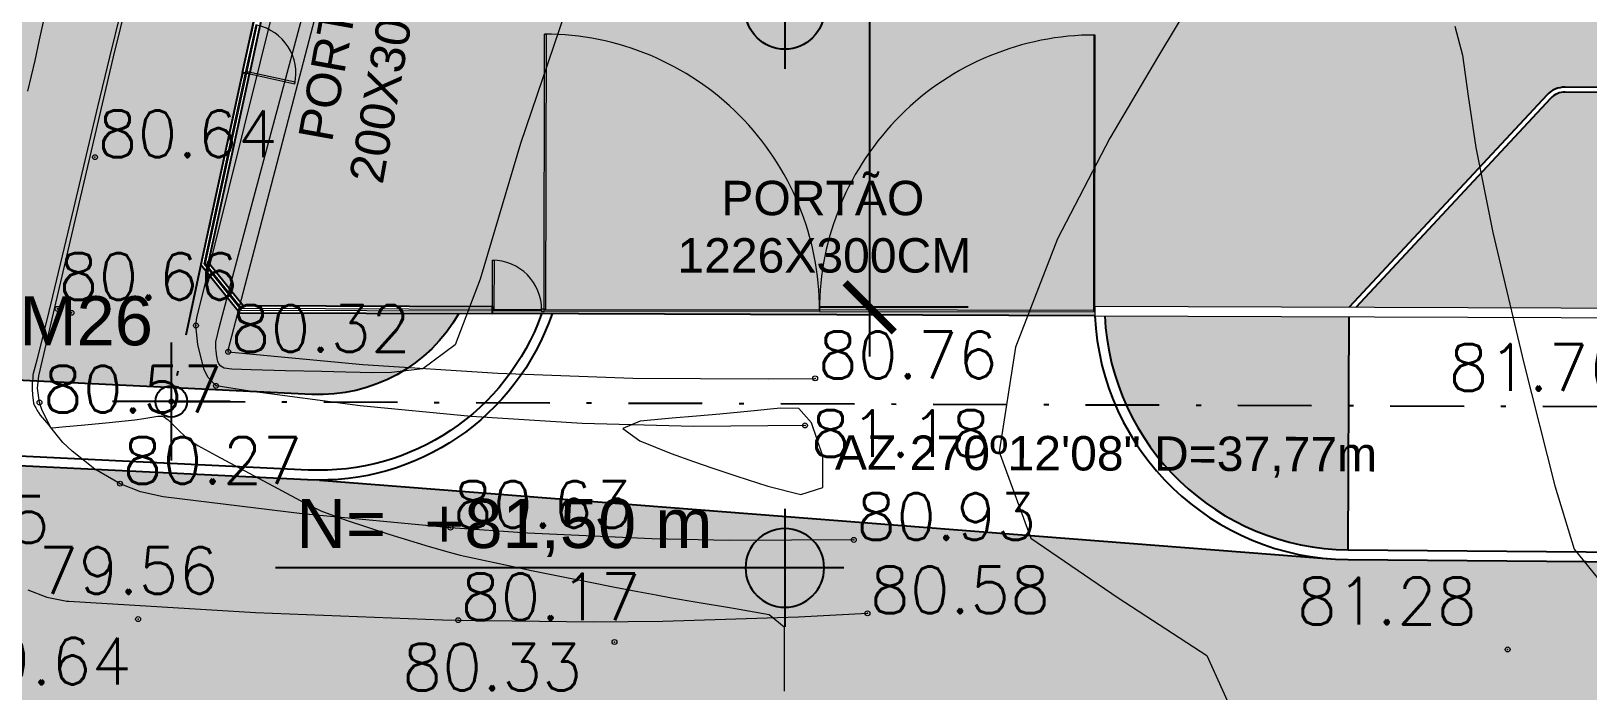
# Model space of a CAD drawing. Header units: inches. Extents: x 1286 to 7442, y -84 to 3420.
# Drawn here: x 1816.28 to 1847.95, y 37.44 to 50.86 of the extents above; entities that cross this region are included whole.
import ezdxf

# ---------------------------------------------------------------- set-up
doc = ezdxf.new("R2010")
doc.units = ezdxf.units.IN
doc.header["$LTSCALE"] = 3
doc.header["$MEASUREMENT"] = 0
doc.linetypes.add('DASHDOT', pattern=[1, 0.5, -0.25, 0, -0.25])
for name, color, linetype in [('ARQ_COTAS', 133, 'Continuous'), ('ARQ_HATCH', 8, 'Continuous'), ('ARQ_LIMITE', 6, 'DASHDOT'), ('ARQ_NÍVEIS', 160, 'Continuous'), ('ARQ_PONTO', 133, 'Continuous'), ('ARQ_RUA', 250, 'Continuous'), ('ARQ_TEXTO', 133, 'Continuous')]:
    doc.layers.add(name, color=color, linetype=linetype)
for name, color, linetype, lineweight in [('ARQ_ESQUADRIAS', 3, 'Continuous', 5), ('ARQ_TOPOGRAFIA', 8, 'Continuous', 5), ('ARQ_VISTA', 2, 'Continuous', 5)]:
    doc.layers.add(name, color=color, linetype=linetype, lineweight=lineweight)
doc.styles.add('1-500', font='arial.ttf', dxfattribs={"height": 1})
doc.styles.add('ROMAN', font='romans__.ttf', dxfattribs={"height": 0.75})
doc.dimstyles.new('1 - 500', dxfattribs={"dimscale": 2, "dimtxt": 1, "dimasz": 0.5, "dimexe": 0.5, "dimexo": 0.5, "dimgap": 0.7, "dimtad": 1, "dimzin": 4, "dimdsep": 46, "dimtxsty": '1-500', "dimblk": 'ARCHTICK', "dimcen": 0.1, "dimdle": 0.5, "dimclrd": 256, "dimclre": 256, "dimclrt": 256, "dimazin": 0, "dimtfac": 1, "dimtix": 1, "dimtofl": 0, "dimtmove": 2, "dimatfit": 3, "dimldrblk": 'OPEN90', "dimfxl": 1, "dimfxlon": 1, "dimtolj": 1, "dimtzin": 0, "dimlwd": -1, "dimlwe": -1, "dimarcsym": 0})

# ---------------------------------------------------------------- blocks, each defined once
blk = doc.blocks.new('_ArchTick')
at = {"color": 0, "linetype": 'ByBlock', "const_width": 0.15}
blk.add_lwpolyline([(-0.5, -0.5), (0.5, 0.5)], dxfattribs=at)
blk = doc.blocks.new('*D8')
at = {"layer": 'ARQ_COTAS', "transparency": 16777216}
for p, q in [((1833.336946457008, 44.24207571957579), (1833.336946457008, 93.41031746268912)), ((1835.336946457008, 92.41031746268912), (1832.336946457008, 92.41031746268912)), ((1835.336946457008, 45.24207571957579), (1832.336946457008, 45.24207571957579))]:
    blk.add_line(p, q, dxfattribs=at)
at = {"layer": 'Defpoints', "color": 0, "transparency": 16777216}
for p in [(1833.336946457008, 92.41031746268912), (1836.42407168074, 92.41031746268912), (1836.424071682188, 45.24207571957579)]:
    blk.add_point(p, dxfattribs=at)
at = {"layer": 'ARQ_COTAS', "transparency": 16777216}
for p, rotation in [((1833.336946457008, 92.41031746268912), 90), ((1833.336946457008, 45.24207571957579), 270)]:
    blk.add_blockref('_ArchTick', p, dxfattribs=dict(at, rotation=rotation))
at = {"layer": 'ARQ_COTAS', "transparency": 16777216, "insert": (1831.434900072287, 68.82619659113192), "char_height": 1, "attachment_point": 5, "rotation": 90, "style": '1-500'}
blk.add_mtext('\\A1;47.17', dxfattribs=at)
blk = doc.blocks.new('_Open90')
at = {"color": 0, "linetype": 'ByBlock', "lineweight": -2}
for p, q in [((-0.5, 0.5), (0, 0)), ((0, 0), (-1, 0)), ((0, 0), (-0.5, -0.5))]:
    blk.add_line(p, q, dxfattribs=at)
blk = doc.blocks.new('n')
at = {"layer": 'ARQ_NÍVEIS'}
h = blk.add_hatch(color=256, dxfattribs=at)
h.dxf.hatch_style = 1
h.paths.add_polyline_path([(0.09999999997671694, 0), (0, 0), (0, -0.09999999962747097, 0.4142135623730951)])
h.paths.add_polyline_path([(0, 0.09999999962747097, 0.4142135623730951), (-0.09999999997671694, 0), (0, 0)])
blk.add_line((-0.1500000000232831, 0), (1.295434644723301, 0), dxfattribs=at)
at = {"layer": 'ARQ_NÍVEIS', "flags": 128}
blk.add_lwpolyline([(0, 0.150000000372529), (0, -0.150000000372529)], dxfattribs=at)
at = {"layer": 'ARQ_NÍVEIS'}
blk.add_circle((0, 0), 0.1, dxfattribs=at)

msp = doc.modelspace()

# ---------------------------------------------------------------- hatches: boundary and pattern name
at = {"layer": 'ARQ_HATCH', "transparency": 33554559}
h = msp.add_hatch(color=9, dxfattribs=at)
h.dxf.hatch_style = 1
edge = h.paths.add_edge_path()
edge.add_line((1806.504420997991, 11.29320923012733), (1791.287455500688, 14.59955625609433))
edge.add_line((1791.287455500688, 14.59955625609433), (1796.21916764202, 37.29702052947107))
edge.add_line((1796.21916764202, 37.29702052947107), (1801.851533979345, 63.15544171438466))
edge.add_line((1801.851533979345, 63.15544171438466), (1809.763832658086, 99.00560465062188))
edge.add_line((1809.763832658086, 99.00560465062188), (1817.550291622415, 134.379449704417))
edge.add_line((1817.550291622415, 134.379449704417), (1822.677377090048, 158.2706152668487))
edge.add_line((1822.677377090048, 158.2706152668487), (1826.527252418853, 176.0018626986936))
edge.add_line((1826.527252418853, 176.0018626986936), (1831.58634316005, 199.687612145672))
edge.add_line((1831.58634316005, 199.687612145672), (1836.78598221519, 223.2750485949617))
edge.add_line((1836.78598221519, 223.2750485949617), (1840.064877947472, 238.3331558673093))
edge.add_line((1840.064877947472, 238.3331558673093), (1843.029586253445, 252.1249787262944))
edge.add_line((1843.029586253445, 252.1249787262944), (1845.03734522224, 261.7234150780338))
edge.add_line((1845.03734522224, 261.7234150780338), (1857.597052590639, 260.4716640474294))
edge.add_line((1857.597052590639, 260.4716640474294), (1840.83987959546, 181.5207020655352))
edge.add_line((1840.83987959546, 181.5207020655351), (1812.170230468934, 46.84906408186737))
edge.add_arc((1816.082558900441, 46.01618579302792), 3.999999999999915, 167.9819649971217, 267.242093406933)
edge.add_line((1815.890095039531, 42.02081876830499), (1822.336008593493, 41.71030776843614))
edge.add_line((1822.336008593493, 41.71030776843614), (1842.888410074674, 40.10897651970151))
edge.add_line((1842.888410074674, 40.10897651970151), (1866.464947723611, 39.91383113825816))
edge.add_line((1866.464947723611, 39.91383113825816), (1866.157855032199, 28.09681896433301))
edge.add_arc((1801.741963233721, -6445.566360133978), 6473.983654870426, 89.42989976007226, 89.73237382335071)
edge.add_arc((1836.36839905733, -252.1005469905423), 280.4815257042164, 90.8961648626426, 92.21120408732037)
edge.add_arc((1826.308854461835, 8.432709651195296), 19.75413501909197, 92.21165603977944, 97.16704330417099)
edge.add_arc((1828.171373651084, -6.377805052647091), 34.6813023158956, 97.16732270034484, 102.1245926488107)
edge.add_arc((1826.38413613175, 1.941767061868575), 26.17192524617771, 102.1247202396606, 107.8304519209239)
edge.add_arc((1827.748082028354, -2.298681647816807), 30.62633358717363, 107.8304524072479, 113.5369278374841)
edge.add_arc((1820.806894379696, 13.63703781180459), 13.24452583716383, 113.5372307644454, 122.2152644208954)
edge.add_arc((1820.854797968438, 13.56102418538723), 13.33437473911022, 122.2152897474165, 130.9005376964332)
edge.add_arc((1820.509634584205, 13.95948419819331), 12.80720480102513, 130.9005378703762, 139.7610407364488)
edge.add_arc((1819.120253702707, 15.1352783380683), 10.98707538499126, 139.7612633826868, 148.6181415213829)
edge.add_arc((1829.933652350126, 8.539636862019904), 23.65325384484163, 148.6185274575465, 154.6537745443761)
edge.add_arc((1821.163538495754, 12.69395167413006), 13.9489646604433, 154.6539270211828, 160.6882631602748)
edge.add_arc((1842.057444872318, 5.372205170539246), 36.08859644454206, 160.6882642495572, 164.439018586536)
edge.add_arc((1835.687356420564, 7.146090489228186), 29.47613124561494, 164.4390185865388, 168.1897734627645)
edge.add_arc((1835.687358193845, 7.146090040171941), 29.4761330732653, 168.189773313847, 171.9119848892629)
at = {"layer": 'ARQ_HATCH', "transparency": 33554534}
h = msp.add_hatch(color=124, dxfattribs=at)
h.dxf.hatch_style = 1
h.paths.add_polyline_path([(1862.414958651283, 243.0698706678845), (1855.728878748958, 243.2892305101838), (1842.541742463166, 181.1584000098901), (1813.872093336639, 46.48676202622245, 0.4623832829381928), (1815.973816819027, 43.75880342405958), (1821.984214792538, 43.4692719761522, 0.2828469770725984), (1824.976066724246, 45.11602113360686), (1820.519605984382, 45.13175508639366), (1819.731410459998, 46.11259906967215), (1820.57860343251, 50.02185271548824), (1821.002199918766, 51.97647953839626)])
at = {"layer": 'ARQ_HATCH'}
h = msp.add_hatch(dxfattribs=at)
h.set_pattern_fill('HONEY', color=8, scale=2, angle=315)
h.set_pattern_definition([(315, (0, 0), (0.4182581518689039, -0.1120719340210068), [0.25, -0.5]), (75.00000000000006, (0, 0), (-0.1120719340210065, 0.4182581518689039), [0.25, -0.5]), (14.99999999999995, (0, 0), (0.3061862178478974, 0.3061862178478972), [-0.5, 0.25])])
edge = h.paths.add_edge_path()
edge.add_line((2027.264263873145, 74.93027181012508), (2031.410676407761, 91.98383655521494))
edge.add_arc((2033.256888400558, 91.53494761833191), 1.900000000000196, 110.58273320129791, 166.3342500322517, ccw=False)
edge.add_line((2032.588925276076, 93.31366211603343), (2037.86227917266, 95.29397202513368))
edge.add_line((2037.86227917266, 95.29397202513368), (2043.072160634863, 105.9206885720141))
edge.add_arc((2044.77816516696, 105.0842983900613), 1.900000000000084, 116.9290907431349, 153.8830154237829, ccw=False)
edge.add_line((2043.917679025893, 106.7782770206919), (2053.022069696935, 111.4030118630496))
edge.add_line((2053.022069696935, 111.4030118630496), (2056.359390164587, 118.1862080381203))
edge.add_line((2056.359390164587, 118.1862080381203), (2053.503901311252, 119.7546874097703))
edge.add_line((2053.503901311252, 119.7546874097703), (2054.319026549484, 121.2517000310854))
edge.add_line((2054.319026549484, 121.2517000310854), (2043.547395978262, 126.33061456353))
edge.add_line((2043.547395978262, 126.33061456353), (2037.444955897168, 128.0662651690322))
edge.add_arc((2037.964737353313, 129.8937845910488), 1.900000000000024, 180.4111184818863, 254.12323478683828, ccw=False)
edge.add_line((2036.064786264756, 129.8801515028979), (2035.938087219433, 147.5373386653158))
edge.add_line((2035.938087219433, 147.5373386653158), (2028.886049742801, 160.0683086363287))
edge.add_line((2028.886049742801, 160.0683086363287), (2019.551983432844, 156.9053925044673))
edge.add_line((2019.551983432844, 156.9053925044673), (2019.224547345852, 96.38867509817993))
edge.add_arc((2015.224605895302, 96.41031746797296), 3.999999999999855, 270.00000000175544, 359.68999437549314, ccw=False)
edge.add_line((2015.224605895424, 92.41031746797293), (1829.908059321895, 92.41031746228455))
edge.add_line((1829.908059321895, 92.41031746228455), (1821.139023796369, 51.94682778435836))
edge.add_line((1821.139023796369, 51.94682778435836), (1820.715427310113, 49.99220096145027))
edge.add_line((1820.715427310113, 49.99220096145027), (1819.882381543604, 46.14822762181966))
edge.add_line((1819.882381543604, 46.14822762181966), (1820.586895520249, 45.27151838692734))
edge.add_line((1820.586895520249, 45.27151838692734), (1825.661573923055, 45.25360175867486))
edge.add_line((1825.661573923055, 45.25360175867486), (1825.661079643, 45.11360263122397))
edge.add_line((1825.661079643, 45.11360263122397), (1837.917567904201, 45.07032994939748))
edge.add_line((1837.917567904201, 45.07032994939748), (1837.918238712847, 45.2603287652306))
edge.add_line((1837.918238712847, 45.2603287652306), (1843.088203466844, 45.24207571957579))
edge.add_line((1843.088203466844, 45.24207571957579), (1847.116079432678, 49.56277483984577))
edge.add_arc((1847.481808680162, 49.22183185702399), 0.5000000000000102, 89.76917005364379, 137.0088045831847, ccw=False)
edge.add_line((1847.483823046, 49.72182779933785), (1868.081214267397, 49.63884576341572))
edge.add_arc((1868.079199901558, 49.13884982110188), 0.5000000000000427, 33.18397013226132, 89.76917005364379, ccw=False)
edge.add_line((1868.497658638882, 49.4125143696976), (1870.97321147254, 45.62716212635685))
edge.add_line((1870.97321147254, 45.62716212635685), (1900.946390571415, 45.50640725026851))
edge.add_line((1900.946390571415, 45.50640725026851), (1898.819867647587, 48.7384985865132))
edge.add_arc((1899.23756746294, 49.01332009996092), 0.4999999999999962, 89.76917005364379, 213.3425265700413, ccw=False)
edge.add_line((1899.239581828779, 49.51331604227477), (1901.823614057921, 49.50290558529223))
edge.add_arc((1901.821599692082, 49.00290964297859), 0.4999999999998438, 34.945122172554875, 89.76917005364368, ccw=False)
edge.add_line((1902.23145021172, 49.28930543825498), (1904.885958721593, 45.49053565846148))
edge.add_line((1904.885958721593, 45.49053565846148), (1942.564058627547, 45.33873947193155))
edge.add_line((1942.564058627547, 45.33873947193155), (1940.437535703718, 48.57083080817624))
edge.add_arc((1940.855235519072, 48.84565232162396), 0.4999999999999962, 89.76917005364379, 213.3425265700413, ccw=False)
edge.add_line((1940.857249884911, 49.3456482639378), (1943.257650033538, 49.33597761733893))
edge.add_arc((1943.255635667699, 48.8359816750252), 0.4999999999999291, 34.94512216524589, 89.76917005364379, ccw=False)
edge.add_line((1943.665486187374, 49.12237747024937), (1946.319994696487, 45.32360769051108))
edge.add_line((1946.319994696487, 45.32360769051108), (1986.561594563938, 45.161483766667))
edge.add_line((1986.561594563938, 45.161483766667), (1983.054542666225, 48.30180528033523))
edge.add_arc((1983.388083589192, 48.67429749865212), 0.4999999999999505, 89.76917005364379, 228.1577621708837, ccw=False)
edge.add_line((1983.390097955031, 49.17429344096593), (1987.305575118959, 49.158518906066))
edge.add_arc((1987.30356075312, 48.65852296375247), 0.4999999999997231, 48.46062740960389, 89.76917005364368, ccw=False)
edge.add_line((1987.635128033179, 49.03277306568157), (1990.328791761928, 46.64631878996843))
edge.add_line((1990.328791761928, 46.64631878996843), (2013.483794201778, 46.55301459553719))
edge.add_line((2013.483794201778, 46.55301459553719), (2013.545179060348, 51.58180582048205))
edge.add_line((2013.545179060348, 51.58180582048205), (2012.450108901382, 52.7951534511168))
edge.add_arc((2013.860599214518, 54.06814876789851), 1.899999999999849, 164.556019916617, 222.0668745643654, ccw=False)
edge.add_line((2012.029205782365, 54.57411131262442), (2016.29813887952, 70.02603778015782))
edge.add_arc((2018.129532311673, 69.52007523543185), 1.900000000000261, 110.32742488438049, 164.556019916619, ccw=False)
edge.add_line((2017.469501692134, 71.30174848866083), (2027.264263873145, 74.93027181012508))
h.paths.add_polyline_path([(1891.92789943967, 70.99772158402979), (1891.815981584132, 65.09878317160232), (1891.770455676794, 62.69921500383526), (1891.658537821256, 56.80027659140782), (1864.713386937372, 57.31149459255134), (1864.982748555785, 71.50893958517332)], flags=16)
at = {"layer": 'ARQ_HATCH', "transparency": 33554534}
h = msp.add_hatch(color=124, dxfattribs=at)
h.dxf.hatch_style = 1
h.paths.add_polyline_path([(1868.08081139423, 49.53884657495291), (1847.483420172832, 49.62182861087508, 0.2090913768018032), (1847.189225282175, 49.49458624328143), (1843.224468133435, 45.24159462438485), (1856.89280388899, 45.19333728251831), (1888.226184636285, 44.53057066945212), (2013.471578799441, 44.55226734363185), (2013.471578799441, 45.55230025796133), (2013.482573583643, 46.45301870221703), (1990.29069348999, 46.54647149692543), (1987.568814577167, 48.95792304529568, 0.1822200902164816), (1987.305172245791, 49.05851971760322), (1983.389695081863, 49.07429425250316, 0.6897803296616837), (1983.121250850819, 48.37630372399862), (1986.824362486987, 45.06042432507651), (1946.26773054037, 45.22381743893738), (1943.583516083439, 49.06509831120456, 0.2438848900125911), (1943.25724716037, 49.23597842887623), (1940.856847011743, 49.24564907547504, 0.5983297696780409), (1940.521075666789, 48.62579511086578), (1942.750049376945, 45.23798934748289), (1904.833694565485, 45.39074540688775), (1902.149480107793, 49.2320262791997, 0.2438848899787887), (1901.823211184753, 49.40290639682949), (1899.239178955612, 49.413316853812, 0.5983297696780524), (1898.903407610658, 48.79346288920274), (1901.132381320813, 45.40565712581985), (1870.918981242699, 45.52737979563093), (1868.413966891417, 49.35778145997844, 0.2520418845855966)])
h = msp.add_hatch(color=124, dxfattribs=at)
h.dxf.hatch_style = 1
h.paths.add_polyline_path([(1843.087532658198, 45.05207690374852), (1838.117817835476, 45.0696229482318, 0.3979540584779279), (1843.070781391989, 40.30747386482599)])

# ---------------------------------------------------------------- linework, layer by layer
at = {"layer": 'ARQ_ESQUADRIAS'}
for points in [[(1820.873473315612, 50.98116327627633), (1820.844153913268, 50.98751722357022), (1820.63235567014, 50.01020381211624), (1820.661675072484, 50.00384986482229), (1820.873473315611, 50.98116327627638)], [(1826.661367276668, 45.19507155164146), (1826.661261359513, 45.16507173861611), (1825.66127382445, 45.16860228843588), (1825.661379741605, 45.19860210146171), (1826.661373509117, 45.19507152963722)], [(1832.314630984446, 45.18761222044435), (1832.314589161268, 45.15761224959734), (1826.711295443572, 45.16515948475736), (1826.71133726675, 45.19515945560484), (1832.314637216928, 45.18761221175561)], [(1832.314628153721, 45.18761222425714), (1832.314589161268, 45.15761224959734), (1837.917882878963, 45.15006501381946), (1837.917921871416, 45.18006498847973), (1832.314621921239, 45.18761223235781)]]:
    msp.add_lwpolyline(points, dxfattribs=at)
at = {"layer": 'ARQ_ESQUADRIAS', "color": 8}
for points in [[(1826.72176125006, 50.80130544792868), (1826.751761195683, 50.80124832906854), (1826.741357084365, 45.1979591876805), (1826.71135713874, 45.19801630654064), (1826.721761261926, 50.80131168040541)], [(1837.925469107194, 50.78335870617485), (1837.895469132534, 50.78339769862788), (1837.887921896756, 45.18010398093276), (1837.917921871416, 45.18006498847973), (1837.925469115295, 50.7833649386576)], [(1821.638988483938, 49.79205162169433), (1821.645342431232, 49.82137102403817), (1820.668029019778, 50.03316926716639), (1820.661675072484, 50.00384986482231), (1821.638988483938, 49.79205162169455)], [(1825.664910291425, 46.1985896365245), (1825.69491010445, 46.19848371936973), (1825.691379554631, 45.19849618430726), (1825.661379741605, 45.19860210146203), (1825.664910313429, 46.1985958689736)]]:
    msp.add_lwpolyline(points, dxfattribs=at)
at = {"layer": 'ARQ_ESQUADRIAS'}
for points in [[(1820.661675072484, 50.00384986482229), (1820.63235567014, 50.01020381211618), (1819.790720528557, 46.12659600087301), (1820.546041159187, 45.18666209731761), (1825.66127382445, 45.16860228843635), (1825.661379741605, 45.19860210146171), (1820.560460345444, 45.2166113760034), (1819.823071475045, 46.13423069061865)], [(1826.661226053795, 45.15507180094099), (1826.71122574217, 45.15489527234977), (1826.711402270761, 45.20489496072535), (1826.661402582386, 45.20507148931658)]]:
    msp.add_lwpolyline(points, close=True, dxfattribs=at)
at = {"layer": 'ARQ_ESQUADRIAS', "color": 8}
for centre, radius, start, end in [((1820.661675072484, 50.00384986482231), 1.000000000000109, 347.7722452661722, 77.77224526634836), ((1826.71135713874, 45.19801630654064), 5.603298800486137, 359.8386614892431, 89.89361409265389), ((1837.917921871416, 45.18006498847973), 5.603298800486137, 89.92282673352665, 179.9777793369331), ((1825.661379741605, 45.19860210146203), 0.9999999999998792, 359.5954254335508, 89.79771271493638)]:
    msp.add_arc(centre, radius, start, end, dxfattribs=at)
at = {"layer": 'ARQ_LIMITE'}
msp.add_lwpolyline([(2056.768954649237, 121.3596924900808), (2043.891094071925, 127.382089434544), (2037.172015684238, 129.104434743876), (2037.06754120901, 147.9771660718866), (2018.122519126209, 181.6411254036971), (2010.089927579847, 199.6688570178844), (2002.34067173921, 209.8162104379185), (1990.860758651299, 216.9020706679471), (1967.983358651304, 225.2690706684978), (1944.921458651301, 233.5713706690616), (1920.735258651275, 240.1220706686177), (1908.659158651299, 241.552670669163), (1862.414958651283, 243.0698706678845), (1819.12765865085, 43.32667067123428), (1856.89280388899, 43.1933372825183), (1888.226184636285, 42.53057066945211), (2013.661578799441, 42.55230025796072), (2013.771958651301, 51.7820706687667), (2018.174458651298, 69.44527066906767), (2029.091858651274, 73.43887066876368), (2033.344658651291, 91.35427066905277), (2039.201958651294, 93.5538706689872), (2044.830058651296, 104.9203706685253), (2054.540958651272, 109.975170668567)], dxfattribs=at)
at = {"layer": 'ARQ_PONTO'}
for points in [[(1819.12765865085, 44.52667067123429), (1819.12765865085, 42.12667067123431)], [(1820.32765865085, 43.3266706712343), (1817.92765865085, 43.3266706712343)]]:
    msp.add_lwpolyline(points, dxfattribs=at)
msp.add_circle((1819.12765865085, 43.3266706712343), 0.32, dxfattribs=at)
at = {"layer": 'ARQ_RUA'}
for points in [[(1826.872667812244, 45.10932500550975, -0.3341067001967737), (1821.900493013042, 41.73128732039772), (1815.890095039531, 42.02081876830509, -0.4623832829381876), (1812.170230468934, 46.84906408186749), (1840.83987959546, 181.5207020655353), (1857.597052590639, 260.4716640474296)], [(1826.661073410512, 45.1100720593987, -0.3301922387158629), (1821.910116206087, 41.93105567163386), (1815.899718232576, 42.22058711954124, -0.4623832829382002), (1812.365846890509, 46.80742016742553), (1841.035496017035, 181.4790581510933), (1857.797272534074, 260.4517093213208)], [(1824.976066724246, 45.11602113360684, -0.2828469770726104), (1821.984214792538, 43.46927197615221), (1815.973816819027, 43.75880342405957, -0.4623832829382062), (1813.872093336639, 46.48676202622236), (1842.541742463166, 181.1584000098901), (1859.338966099205, 260.2980579302156)], [(1986.561594563938, 45.161483766667), (1946.319994696487, 45.32360769051107), (1943.665486187374, 49.12237747024936, 0.2438848900125853), (1943.257650033538, 49.33597761733893), (1940.857249884911, 49.3456482639378, 0.5983297696780581), (1940.437535703718, 48.57083080817626), (1942.564058627547, 45.33873947193155), (1904.885958721593, 45.49053565846148), (1902.23145021172, 49.28930543825494, 0.2438848899787941), (1901.823614057921, 49.50290558529223), (1899.239581828779, 49.51331604227476, 0.598329769678059), (1898.819867647587, 48.73849858651322), (1900.946390571415, 45.5064072502685), (1870.97321147254, 45.62716212635685), (1868.497658638882, 49.41251436969748, 0.2520418845856005), (1868.081214267398, 49.63884576341572), (1847.483823046, 49.72182779933785, 0.2090913768018261), (1847.116079432678, 49.56277483984576), (1843.088203466844, 45.24207571957573)], [(1986.824362486987, 45.06042432507651), (1946.26773054037, 45.22381743893738), (1943.583516083439, 49.06509831120452, 0.2438848900126033), (1943.25724716037, 49.23597842887623), (1940.856847011743, 49.24564907547504, 0.5983297696780431), (1940.521075666789, 48.62579511086578), (1942.750049376945, 45.23798934748289), (1904.833694565485, 45.39074540688775), (1902.149480107793, 49.23202627919964, 0.2438848899787993), (1901.823211184753, 49.40290639682949), (1899.239178955612, 49.413316853812, 0.5983297696780431), (1898.903407610658, 48.79346288920274), (1901.132381320813, 45.40565712581985), (1870.918981242699, 45.52737979563093), (1868.413966891417, 49.35778145997836, 0.2520418845856026), (1868.08081139423, 49.53884657495291), (1847.483420172833, 49.62182861087508, 0.2090913768018806), (1847.189225282175, 49.49458624328143), (1843.224468133435, 45.24159462438492)], [(1837.917567904201, 45.07032994940448, 0.3985236231131653), (1843.069126028509, 40.10748071551403), (1866.464947723611, 39.91383113825826)], [(1838.117817835476, 45.0696229482318, 0.3979540584779147), (1843.070781391989, 40.30747386482599), (1866.470144251508, 40.11379497699509)]]:
    msp.add_lwpolyline(points, format="xyb", dxfattribs=at)
for points in [[(1820.57860343251, 50.02185271548824), (1821.002199918766, 51.97647953839626)], [(1821.139023796369, 51.94682778435835), (1820.715427310113, 49.99220096145027)], [(1820.57860343251, 50.02185271548824), (1819.731410459998, 46.11259906967216), (1820.519605984382, 45.13175508639366), (1825.661079643, 45.1136026312232), (1825.661573923055, 45.25360175867486), (1820.586895520249, 45.27151838692735), (1819.882381543604, 46.14822762181965), (1820.715427310113, 49.99220096145029), (1820.57860343251, 50.02185271548824)], [(1837.917567904201, 45.07032994939747), (1825.661079643, 45.11360263122397)], [(1843.070781391989, 40.30747386482598), (1843.087532658198, 45.0520769037485)], [(1822.14107283918, 41.72549610130152), (1842.708233998464, 40.12301485879175)]]:
    msp.add_lwpolyline(points, dxfattribs=at)
at = {"layer": 'ARQ_TOPOGRAFIA', "linetype": 'Continuous', "ltscale": 0.4000000059604645}
for p, q in [((1819.645016221784, 45.02966215124206, 80.79525661642143), (1823.902558651276, 62.149070669318, 80.935)), ((1824.926358651301, 62.13427066838221, 80.388), (1820.277894804447, 44.36528008652703, 80.3210951107263)), ((1817.952669100563, 50.33721642790214, 80.55533324004148), (1819.279558651284, 55.73367066902892, 80.544)), ((1816.431820477639, 43.8447994723715, 80.56893221538803), (1817.952669100563, 50.33721642790214, 80.55533324004148)), ((1819.628758651281, 44.87027066795007, 80.794), (1819.645016221784, 45.02966215124206, 80.79525661642143)), ((1819.667943626195, 44.48220676777736, 80.76064923733956), (1819.628758651281, 44.87027066795007, 80.794)), ((1819.788375850581, 43.99318200012521, 80.71756690266753), (1819.667943626195, 44.48220676777736, 80.76064923733956)), ((1820.277894804447, 44.36528008652703, 80.3210951107263), (1820.28335865129, 44.33687066880838, 80.321)), ((1820.28335865129, 44.33687066880838, 80.321), (1823.022581350309, 44.07896653784291, 80.42287790129949)), ((1823.022581350309, 44.07896653784291, 80.42287790129949), (1825.768144052843, 43.90080654842631, 80.52475580259897)), ((1816.404677086906, 43.5956256262757, 80.56942325032729), (1816.431820477639, 43.8447994723715, 80.56893221538803)), ((1819.872217864631, 43.82032898289935, 80.70183947077585), (1819.788375850581, 43.99318200012521, 80.71756690266753)), ((1820.036658651301, 43.64287066867427, 80.682), (1819.872217864631, 43.82032898289935, 80.70183947077585)), ((1825.768144052843, 43.90080654842631, 80.52475580259897), (1828.517725744361, 43.8025413121827, 80.62663370389846)), ((1828.517725744361, 43.8025413121827, 80.62663370389846), (1831.269002012898, 43.78425389749781, 80.72851160519795)), ((1831.269002012898, 43.78425389749781, 80.72851160519795), (1832.227358651278, 43.79667066817955, 80.764)), ((1816.4465586513, 43.30447066796795, 80.57), (1816.404677086906, 43.5956256262757, 80.56942325032729)), ((1820.721865941643, 43.5356187749453, 80.71059909321932), (1820.036658651301, 43.64287066867427, 80.682)), ((1822.968940142793, 43.23676355404631, 80.80407927457546), (1820.721865941643, 43.5356187749453, 80.71059909321932)), ((1816.50172601482, 43.14040154253916, 80.54881097192433), (1816.4465586513, 43.30447066796795, 80.57)), ((1816.678762845975, 42.79438463261203, 80.50116483327464), (1816.50172601482, 43.14040154253916, 80.54881097192433)), ((1825.225159705809, 43.01737760973946, 80.89755945593159), (1822.968940142793, 43.23676355404631, 80.80407927457546)), ((1816.922725623812, 42.49180918035881, 80.45351869462496), (1816.678762845975, 42.79438463261203, 80.50116483327464)), ((1827.487715033221, 42.87773413805143, 80.99103963728773), (1825.225159705809, 43.01737760973946, 80.89755945593159)), ((1829.75378863786, 42.81800703180806, 81.08451981864386), (1827.487715033221, 42.87773413805143, 80.99103963728773)), ((1832.020558651293, 42.8382706682928, 81.178), (1829.75378863786, 42.81800703180806, 81.08451981864386)), ((1817.107487184887, 42.31608934921996, 80.42154043297437), (1816.922725623812, 42.49180918035881, 80.45351869462496)), ((1817.573691489135, 41.95151669381038, 80.34727021648719), (1817.107487184887, 42.31608934921996, 80.42154043297437)), ((1818.084758651286, 41.65307066811101, 80.273), (1817.573691489135, 41.95151669381038, 80.34727021648719)), ((1818.501605982707, 41.48604249058143, 80.2961802966061), (1818.084758651286, 41.65307066811101, 80.273)), ((1818.964533337235, 41.3840328477122, 80.3206523778003), (1818.501605982707, 41.48604249058143, 80.2961802966061)), ((1821.789676042205, 41.04292311927156, 80.46999618346705), (1818.964533337235, 41.3840328477122, 80.3206523778003)), ((1824.805858651282, 40.75687066873387, 80.629), (1821.789676042205, 41.04292311927156, 80.46999618346705)), ((1826.375736117672, 40.64436573384182, 80.68705861545844), (1824.805858651282, 40.75687066873387, 80.629)), ((1828.90608963247, 40.52803984692172, 80.78050000000185), (1826.375736117672, 40.64436573384182, 80.68705861545844)), ((1830.479667849682, 40.49603325163798, 80.83855861789259), (1828.90608963247, 40.52803984692172, 80.78050000000185)), ((1833.012658651296, 40.50937066821233, 80.932), (1830.479667849682, 40.49603325163798, 80.83855861789259)), ((1816.205658651295, 39.49587066879348, 79.56), (1816.594159494987, 39.3423085681893, 79.5880660333324)), ((1816.594159494987, 39.3423085681893, 79.5880660333324), (1817.004775184661, 39.26543867995814, 79.6161320666648)), ((1817.004775184661, 39.26543867995814, 79.6161320666648), (1817.045360352426, 39.26218185981588, 79.61886337208499)), ((1817.045360352426, 39.26218185981588, 79.61886337208499), (1820.841787936679, 39.03318202530817, 79.88089718435856)), ((1820.841787936679, 39.03318202530817, 79.88089718435856), (1824.642192156654, 38.88408107904569, 80.14293099663212)), ((1831.884212652705, 38.94095007179157, 80.51148947034268), (1833.291158651282, 39.0160706680067, 80.582)), ((1824.642192156654, 38.88408107904569, 80.14293099663212), (1824.962397919986, 38.87517385033743, 80.165)), ((1824.962397919986, 38.87517385033743, 80.165), (1827.719436290547, 38.8409370522745, 80.30298946776368)), ((1827.719436290547, 38.8409370522745, 80.30298946776368), (1829.128322746594, 38.85432533768789, 80.37349999999749)), ((1829.128322746594, 38.85432533768789, 80.37349999999749), (1831.884212652705, 38.94095007179157, 80.51148947034268))]:
    msp.add_line(p, q, dxfattribs=at)
at = {"layer": 'ARQ_TOPOGRAFIA', "ltscale": 0.4000000059604645}
for p, q in [((1827.695455985919, 52.89055256021992), (1826.228229546821, 48.57525379618482)), ((1839.892532572168, 51.48305558262245), (1839.213662630082, 50.36111529392974)), ((1816.447167233553, 50.68445836787895), (1816.557527917455, 51.17572023941056)), ((1818.093401504175, 51.2381506845154), (1817.870673444431, 50.33548390528039)), ((1820.610525382439, 46.74162063410358), (1821.782228268788, 51.11984489893393)), ((1816.356891503488, 50.26576546614842), (1816.447167233553, 50.68445836787895)), ((1845.238171841997, 50.96617748251037), (1845.393433755544, 50.37015525286869)), ((1839.213662630082, 50.36111529392974), (1838.219470028347, 48.68235124310331)), ((1845.393433755544, 50.37015525286869), (1845.511319228379, 49.5402027465202)), ((1816.20509097922, 49.64007831213848), (1816.356891503488, 50.26576546614842)), ((1817.870673444431, 50.33548390528039), (1817.628428695916, 49.31838462164477)), ((1845.511319228379, 49.5402027465202), (1845.664895187092, 48.49502558855192)), ((1817.628428695916, 49.31838462164477), (1817.138245403203, 47.25480015052334)), ((1826.228229546821, 48.57525379618482), (1825.409794910684, 45.81167097052411)), ((1838.219470028347, 48.68235124310331), (1837.15763497465, 46.63839652052001)), ((1845.664895187092, 48.49502558855192), (1846.013339882822, 46.76697965932862)), ((1817.574558651297, 48.29727066902296), (1817.574558651297, 48.29727066902296)), ((1817.138245403203, 47.25480015052334), (1816.637636743388, 45.16024933045582)), ((1820.107373689174, 44.8499255798556), (1820.610525382439, 46.74162063410358)), ((1837.15763497465, 46.63839652052001), (1836.303263060679, 44.4341858703442)), ((1846.013339882822, 46.76697965932862), (1846.644545652922, 44.10457250138597)), ((1825.409794910684, 45.81167097052411), (1824.900101654366, 44.48081086052434)), ((1816.637636743388, 45.16024933045582), (1816.394680435031, 44.16930952517168)), ((1816.812858651294, 45.20977066865043), (1816.812858651294, 45.20977066865043)), ((1817.0948586513, 45.12907066790239), (1817.0948586513, 45.12907066790239)), ((1819.628758651281, 44.87027066795007), (1819.628758651281, 44.87027066795007)), ((1820.033190515085, 44.54209028219656), (1820.107373689174, 44.8499255798556)), ((1820.03072004869, 44.43373154884056), (1820.03135692915, 44.48520604370014)), ((1820.031841966429, 44.40282215213255), (1820.03072004869, 44.43373154884056)), ((1820.03135692915, 44.48520604370014), (1820.033190515085, 44.54209028219656)), ((1820.036678628432, 44.36305247282461), (1820.031841966429, 44.40282215213255)), ((1820.046717354988, 44.28737010655777), (1820.036678628432, 44.36305247282461)), ((1824.900101654366, 44.48081086052434), (1824.243968956365, 43.99323158560173)), ((1836.303263060679, 44.4341858703442), (1835.971941671934, 42.29839715769366)), ((1816.394680435031, 44.16930952517168), (1816.333777329408, 43.94522067380921)), ((1820.060177110212, 44.20279527490811), (1820.046717354988, 44.28737010655777)), ((1820.075677210047, 44.1401937495716), (1820.060177110212, 44.20279527490811)), ((1820.09670673397, 44.09174090286569), (1820.075677210047, 44.1401937495716)), ((1820.131594721857, 44.04474347120003), (1820.09670673397, 44.09174090286569)), ((1820.203160291934, 44.00572407839672), (1820.131594721857, 44.04474347120003)), ((1820.28335865129, 44.33687066880838), (1820.28335865129, 44.33687066880838)), ((1846.644545652922, 44.10457250138597), (1847.275149855141, 41.60726805997864)), ((1816.306772513275, 43.79182672535853), (1816.298586042994, 43.70128223707751)), ((1816.311112799089, 43.84060552937762), (1816.306772513275, 43.79182672535853)), ((1816.312330710283, 43.86123404687122), (1816.311112799089, 43.84060552937762)), ((1816.313131519233, 43.871526955048), (1816.312330710283, 43.86123404687122)), ((1816.314553184249, 43.8798256855257), (1816.313131519233, 43.871526955048)), ((1816.318721051055, 43.89596430620031), (1816.314553184249, 43.8798256855257)), ((1816.333777329408, 43.94522067380921), (1816.318721051055, 43.89596430620031)), ((1820.361466904771, 43.98227051867024), (1820.203160291934, 44.00572407839672)), ((1820.75106531235, 43.96701539901868), (1820.361466904771, 43.98227051867024)), ((1821.451400487935, 43.95116945391373), (1820.75106531235, 43.96701539901868)), ((1822.187006998796, 43.93521111493782), (1821.451400487935, 43.95116945391373)), ((1822.676859978314, 43.92171715793983), (1822.187006998796, 43.93521111493782)), ((1822.972607230175, 43.9123900424488), (1822.676859978314, 43.92171715793983)), ((1823.219693105482, 43.90882866119818), (1822.972607230175, 43.9123900424488)), ((1823.606075474137, 43.913091918806), (1823.219693105482, 43.90882866119818)), ((1824.243968956365, 43.99323158560173), (1823.606075474137, 43.913091918806)), ((1832.227358651278, 43.79667066817955), (1832.227358651278, 43.79667066817955)), ((1816.298586042994, 43.70128223707751), (1816.295422742191, 43.5816270712562)), ((1816.295422742191, 43.5816270712562), (1816.304567275587, 43.45452256908492)), ((1816.304567275587, 43.45452256908492), (1816.317372387002, 43.35138505546228)), ((1820.036658651301, 43.64287066867427), (1820.036658651301, 43.64287066867427)), ((1816.317372387002, 43.35138505546228), (1816.325832820865, 43.29344345105664)), ((1816.325832820865, 43.29344345105664), (1816.340443244862, 43.25142209080831)), ((1816.340443244862, 43.25142209080831), (1816.370203158924, 43.19560709444658)), ((1816.370203158924, 43.19560709444658), (1816.399631468306, 43.14503627491967)), ((1816.399631468306, 43.14503627491967), (1816.412646133675, 43.12221108598487)), ((1816.412646133675, 43.12221108598487), (1816.415241932224, 43.11473589798288)), ((1816.415241932224, 43.11473589798288), (1816.422194161354, 43.09976271947698)), ((1816.422194161354, 43.09976271947698), (1816.461323382555, 43.04753122513966)), ((1816.4465586513, 43.30447066796795), (1816.4465586513, 43.30447066796795)), ((1819.127658651287, 43.32667066937164), (1819.127658651287, 43.32667066937164)), ((1830.914301300556, 43.12974577804879), (1830.28401818233, 43.0669358189948)), ((1831.519402057853, 43.19132855942325), (1830.914301300556, 43.12974577804879)), ((1831.896022393183, 43.18430118111745), (1831.519402057853, 43.19132855942325)), ((1832.150104062679, 42.89442146418468), (1831.896022393183, 43.18430118111745)), ((1816.461323382555, 43.04753122513966), (1816.547895695974, 42.94377049838976)), ((1816.547895695974, 42.94377049838976), (1816.63391409205, 42.8430795430936)), ((1816.63391409205, 42.8430795430936), (1816.671727294877, 42.79895566066579)), ((1816.671727294877, 42.79895566066579), (1816.678330072889, 42.79161941667871)), ((1816.678330072889, 42.79161941667871), (1816.709071370267, 42.7921595763214)), ((1816.709071370267, 42.7921595763214), (1816.908070790047, 42.80841448193268)), ((1816.908070790047, 42.80841448193268), (1817.365281276365, 42.85010652465598)), ((1817.365281276365, 42.85010652465598), (1817.865218478943, 42.89774476399497)), ((1817.865218478943, 42.89774476399497), (1818.186219253072, 42.93102398736254)), ((1818.186219253072, 42.93102398736254), (1818.387342570048, 42.95559523103611)), ((1818.387342570048, 42.95559523103611), (1818.571272593184, 42.98088951257841)), ((1818.571272593184, 42.98088951257841), (1818.734472137079, 43.00550151651577)), ((1818.734472137079, 43.00550151651577), (1818.853526756797, 43.0244621284105)), ((1818.853526756797, 43.0244621284105), (1818.931734317786, 43.02938340639547)), ((1818.931734317786, 43.02938340639547), (1818.980424730184, 43.01448847016172)), ((1818.980424730184, 43.01448847016172), (1819.01634377243, 42.98786356707887)), ((1819.01634377243, 42.98786356707887), (1819.060802392098, 42.95149326173441)), ((1819.060802392098, 42.95149326173441), (1819.147956345365, 42.86909227108435)), ((1819.147956345365, 42.86909227108435), (1819.299646932941, 42.7162261981316)), ((1828.665603587306, 42.92260069994108), (1828.310877368367, 42.77833334578053)), ((1828.310877368367, 42.77833334578053), (1828.659823999787, 42.52607421984748)), ((1829.320438777842, 42.98644723033384), (1828.665603587306, 42.92260069994108)), ((1829.815423450218, 43.02433438261823), (1829.320438777842, 42.98644723033384)), ((1830.28401818233, 43.0669358189948), (1829.815423450218, 43.02433438261823)), ((1832.020558651293, 42.8382706682928), (1832.020558651293, 42.8382706682928)), ((1832.384399619496, 42.21026401256994), (1832.150104062679, 42.89442146418468)), ((1819.299646932941, 42.7162261981316), (1819.475612825965, 42.55413404142336)), ((1819.475612825965, 42.55413404142336), (1819.66549648454, 42.4270684890248)), ((1828.659823999787, 42.52607421984748), (1829.297004849261, 42.26960212958829)), ((1819.66549648454, 42.4270684890248), (1820.040658154427, 42.22566362133102)), ((1820.040658154427, 42.22566362133102), (1820.713975364884, 41.86416229827181)), ((1829.297004849261, 42.26960212958829), (1829.748346188589, 42.10654408892469)), ((1832.37966498714, 41.57852974569277), (1832.384399619496, 42.21026401256994)), ((1835.971941671934, 42.29839715769366), (1836.613759985037, 40.54137907398717)), ((1820.713975364884, 41.86416229827181), (1821.382676992991, 41.50486113352553)), ((1829.748346188589, 42.10654408892469), (1830.124236417341, 41.97857017105297)), ((1830.124236417341, 41.97857017105297), (1830.629933524924, 41.80879078654424)), ((1830.629933524924, 41.80879078654424), (1831.265711732081, 41.60203457100169)), ((1818.084758651286, 41.65307066811101), (1818.084758651286, 41.65307066811101)), ((1821.382676992991, 41.50486113352553), (1821.746805253224, 41.31295164337234)), ((1831.265711732081, 41.60203457100169), (1831.937604370836, 41.43354789202885)), ((1831.937604370836, 41.43354789202885), (1832.37966498714, 41.57852974569277)), ((1847.275149855141, 41.60726805997864), (1847.67055592551, 40.31927657162623)), ((1821.746805253224, 41.31295164337234), (1821.933304361377, 41.21715125290529)), ((1821.933304361377, 41.21715125290529), (1822.17264840841, 41.10168950108663)), ((1822.17264840841, 41.10168950108663), (1822.682528984373, 40.90931847726778)), ((1822.682528984373, 40.90931847726778), (1823.553013672896, 40.6291295684673)), ((1823.553013672896, 40.6291295684673), (1824.376456532791, 40.37704879266993)), ((1824.805858651282, 40.75687066873387), (1824.805858651282, 40.75687066873387)), ((1836.613759985037, 40.54137907398717), (1838.392958476692, 39.3278337701954)), ((1824.376456532791, 40.37704879266993), (1824.777161227907, 40.2573457121648)), ((1824.777161227907, 40.2573457121648), (1825.004943367112, 40.20082946529464)), ((1833.012658651296, 40.50937066821233), (1833.012658651296, 40.50937066821233)), ((1847.67055592551, 40.31927657162623), (1848.162486592966, 39.71283704077677)), ((1825.004943367112, 40.20082946529464), (1825.381791078213, 40.11738689092771)), ((1825.381791078213, 40.11738689092771), (1825.89287061962, 40.00667604839281)), ((1825.89287061962, 40.00667604839281), (1826.4530891051, 39.88786684384421)), ((1826.4530891051, 39.88786684384421), (1827.033138939954, 39.76840533165113)), ((1827.033138939954, 39.76840533165113), (1827.613005705894, 39.65310962719695)), ((1827.613005705894, 39.65310962719695), (1828.154062399426, 39.54800997150914)), ((1828.154062399426, 39.54800997150914), (1828.618468213321, 39.45886213181392)), ((1828.618468213321, 39.45886213181392), (1828.990139710328, 39.38911188056544)), ((1828.990139710328, 39.38911188056544), (1829.304696981988, 39.3331851478465)), ((1829.304696981988, 39.3331851478465), (1829.782816864132, 39.25173844618575)), ((1838.392958476692, 39.3278337701954), (1840.195881033073, 38.15820640733318)), ((1829.782816864132, 39.25173844618575), (1830.565893632465, 39.11817322147862)), ((1830.565893632465, 39.11817322147862), (1831.293134577969, 38.99064009671883)), ((1831.293134577969, 38.99064009671883), (1831.598546762591, 38.74313213152663)), ((1833.291158651282, 39.0160706680067), (1833.291158651282, 39.0160706680067)), ((1818.4514586513, 38.8971706688203), (1818.4514586513, 38.8971706688203)), ((1824.962397919986, 38.87517385033743), (1824.962397919986, 38.87517385033743)), ((1831.598546762591, 38.74313213152663), (1831.597523316614, 37.42826296796874)), ((1828.144258651289, 38.43137066846565), (1828.144258651289, 38.43137066846565)), ((1840.195881033073, 38.15820640733318), (1840.957520824148, 36.48108671454565)), ((1846.314558651287, 38.28037066792921), (1846.314558651287, 38.28037066792921))]:
    msp.add_line(p, q, dxfattribs=at)
for centre in [(1817.574558651297, 48.29727066902296), (1816.812858651294, 45.20977066865043), (1817.0948586513, 45.12907066790239), (1819.628758651281, 44.87027066795007), (1820.28335865129, 44.33687066880838), (1832.227358651278, 43.79667066817955), (1820.036658651301, 43.64287066867427), (1816.4465586513, 43.30447066796795), (1819.127658651287, 43.32667066937164), (1832.020558651293, 42.8382706682928), (1818.084758651286, 41.65307066811101), (1824.805858651282, 40.75687066873387), (1833.012658651296, 40.50937066821233), (1833.291158651282, 39.0160706680067), (1818.4514586513, 38.8971706688203), (1824.962397919986, 38.87517385033743), (1828.144258651289, 38.43137066846565), (1846.314558651287, 38.28037066792921)]:
    msp.add_circle(centre, 0.05000000000000001, dxfattribs=at)
for p in [(1817.574558651297, 48.29727066902296), (1816.812858651294, 45.20977066865043), (1817.0948586513, 45.12907066790239), (1819.628758651281, 44.87027066795007), (1820.28335865129, 44.33687066880838), (1832.227358651278, 43.79667066817955), (1820.036658651301, 43.64287066867427), (1816.4465586513, 43.30447066796795), (1819.127658651287, 43.32667066937164), (1832.020558651293, 42.8382706682928), (1818.084758651286, 41.65307066811101), (1824.805858651282, 40.75687066873387), (1833.012658651296, 40.50937066821233), (1833.291158651282, 39.0160706680067), (1818.4514586513, 38.8971706688203), (1824.962397919986, 38.87517385033743), (1828.144258651289, 38.43137066846565), (1846.314558651287, 38.28037066792921)]:
    msp.add_point(p, dxfattribs=at)
at = {"layer": 'ARQ_VISTA'}
msp.add_lwpolyline([(2013.661578799359, 44.55230025796072), (2013.661578799441, 44.55230025796072), (2013.661578799441, 45.55230025796072), (2013.471578799441, 45.55230025796072), (2013.471578799441, 44.55226734363185), (1888.226184636285, 44.53057066945212), (1856.89280388899, 45.19333728251831), (1837.918238712847, 45.2603287652306), (1837.917567904201, 45.07032994940334), (1856.890459303178, 45.00334437611839), (1888.224191867412, 44.34057032138724), (2013.659306563548, 44.36229986148285)], close=True, dxfattribs=at)

# ---------------------------------------------------------------- block references
at = {"layer": 'ARQ_TEXTO', "yscale": 8, "zscale": 8}
for p, xscale in [((1831.609347719003, 51.29241168215201), 8), ((1831.609347719003, 39.93924558669869), -8)]:
    msp.add_blockref('n', p, dxfattribs=dict(at, xscale=xscale))

# ---------------------------------------------------------------- texts
at = {"layer": 'ARQ_NÍVEIS', "insert": (1830.136620512802, 41.34462924792069), "char_height": 1, "attachment_point": 3, "style": '1-500'}
msp.add_mtext_dynamic_manual_height_columns('N=  +81,50 m', width=8.384488403819917, gutter_width=8, heights=[0], dxfattribs=at)
at = {"layer": 'ARQ_PONTO', "attachment_point": 1, "style": '1-500'}
for s, width, gutter_width, insert, char_height, rotation in [('\\pi0.67963;PORTÃO \\P\\pi0.017825;200X300CM', 5.369210095497952, 3.5, (1821.585439024262, 48.04006446744233), 0.7, 79.82772126823713), ('AZ 270º12\'08" D=37,77m\\P', 13.35188917047912, 3.499999999999998, (1832.631538030941, 42.63962588416503), 0.6999999999999997, 359.79771271495025)]:
    msp.add_mtext_dynamic_manual_height_columns(s, width=width, gutter_width=gutter_width, heights=[0], dxfattribs=dict(at, insert=insert, char_height=char_height, rotation=rotation))
at = {"layer": 'ARQ_PONTO', "style": '1-500'}
for s, width, gutter_width, insert, char_height, attachment_point in [('\\pi4.7414;PORTÃO \\P\\pi3.8466;1226X300CM', 13.49274351978172, 3.5, (1825.577025817795, 47.81610907326936), 0.7, 1), ('M26', 1.549114565887976, 5, (1818.753573062243, 45.46888936647429), 1, 3)]:
    msp.add_mtext_dynamic_manual_height_columns(s, width=width, gutter_width=gutter_width, heights=[0], dxfattribs=dict(at, insert=insert, char_height=char_height, attachment_point=attachment_point))
at = {"layer": 'ARQ_TOPOGRAFIA', "style": 'ROMAN'}
for s, p in [('80.64', (1817.624558651285, 48.29727066902296)), ('80.66', (1816.828958574468, 45.39608829317466)), ('80.32', (1820.333358651278, 44.33687066880838)), ('80.76', (1832.277358651267, 43.79667066817955)), ('81.76', (1845.110568730033, 43.54466395674125)), ('80.57', (1816.513506917971, 43.10121386533455)), ('81.18', (1832.133414491884, 42.19719330070392)), ('80.27', (1818.134758651275, 41.65307066811101)), ('80.63', (1824.85585865127, 40.75687066873387)), ('79.35', (1812.991258277518, 40.44789674727098)), ('80.93', (1833.062658651284, 40.50937066821233)), ('79.56', (1816.425159035327, 39.41117977758721)), ('80.58', (1833.34115865127, 39.0160706680067)), ('80.17', (1825.012397919974, 38.87517385033743)), ('81.28', (1842.024669439463, 38.79101015476362)), ('79.64', (1814.65317164989, 37.56755639089123)), ('80.33', (1823.820800910606, 37.44601532852129))]:
    msp.add_text(s, height=0.95, dxfattribs=at).set_placement(p)

# ---------------------------------------------------------------- dimensions: what is measured, and where the dimension line sits
at = {"layer": 'ARQ_COTAS'}
dim = msp.add_linear_dim(base=(1833.336946457008, 92.41031746268912), p1=(1836.424071682187, 45.24207571957578), p2=(1836.424071680739, 92.4103174626891), angle=90, dimstyle='1 - 500', dxfattribs=at)
dim.commit()
dim.dimension.update_dxf_attribs({"geometry": '*D8', "text_midpoint": (1831.434900072287, 68.82619659113192)})

doc.saveas('drawing.dxf')
